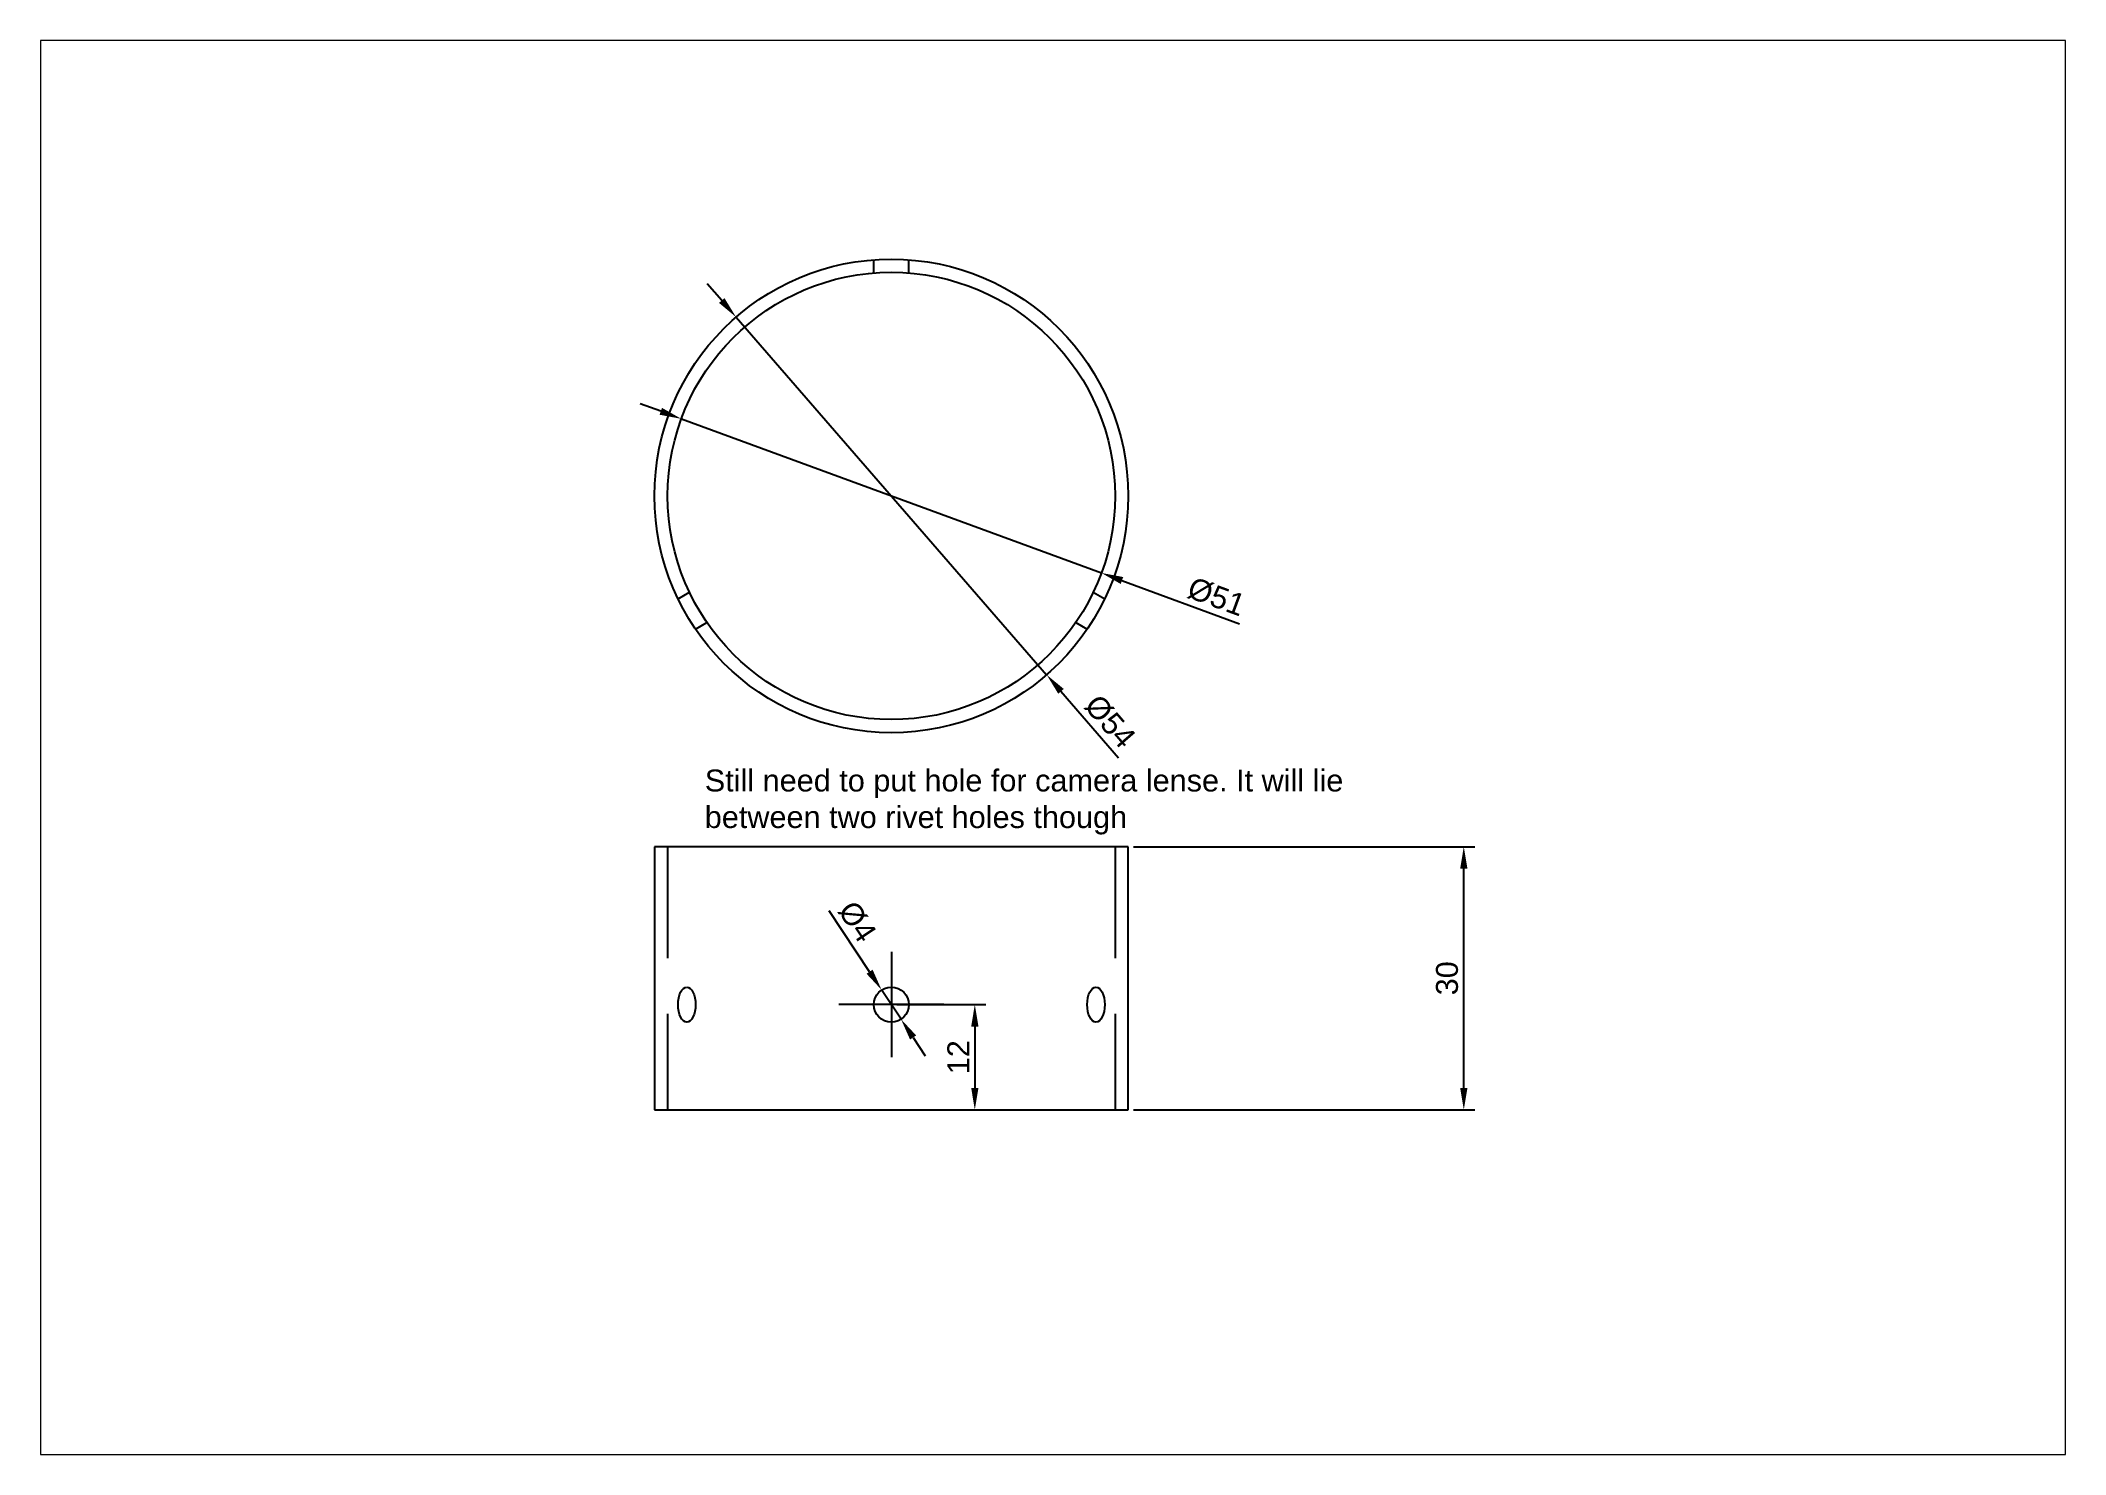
# Paper-space layout 'Sheet1' of a CAD drawing. Header units: millimetres. Extents: x 23 to 254, y 18 to 180.
# The model-space entities are those that its viewports show. They can reach past a viewport. Long polylines and large blocks are cut down to what shows.
import ezdxf

# ---------------------------------------------------------------- set-up
doc = ezdxf.new("R2010")
doc.units = ezdxf.units.MM
doc.linetypes.add('DASH2', pattern=[19.05, 12.7, -6.35])
for name, color, linetype in [('Centres of holes', 4, 'Continuous'), ('Dim', 5, 'Continuous'), ('Hidden', 2, 'DASH2'), ('Hidden2', 6, 'Continuous')]:
    doc.layers.add(name, color=color, linetype=linetype)
doc.styles.get("Standard").update_dxf_attribs({"font": 'arial.ttf'})
doc.dimstyles.new('ISO-25', dxfattribs={"dimtxt": 2.5, "dimasz": 2.5, "dimexe": 1.25, "dimexo": 0.625, "dimtad": 1, "dimtxsty": 'Standard', "dimcen": 2.5, "dimadec": 0, "dimazin": 0, "dimtfac": 1, "dimtmove": 0, "dimatfit": 3, "dimfxl": 1, "dimarcsym": 0})

# ---------------------------------------------------------------- blocks, each defined once
blk = doc.blocks.new('*D1')
at = {"layer": 'Defpoints', "color": 0}
for p in [(147.01, 87.59), (185.26, 87.59), (147.01, 57.59)]:
    blk.add_point(p, dxfattribs=at)
at = {"layer": 'Dim', "color": 0, "lineweight": -2}
for p, q in [((147.63, 87.59), (186.51, 87.59)), ((185.26, 60.09), (185.26, 85.09)), ((147.63, 57.59), (186.51, 57.59))]:
    blk.add_line(p, q, dxfattribs=at)
at = {"layer": 'Dim', "color": 0}
for points in [[(185.68, 85.09), (184.85, 85.09), (185.26, 87.59)], [(184.85, 60.09), (185.68, 60.09), (185.26, 57.59)]]:
    blk.add_solid(points, dxfattribs=at)
at = {"layer": 'Dim', "color": 0, "insert": (183.36, 72.59), "char_height": 2.5, "attachment_point": 5, "rotation": 90}
blk.add_mtext('30', dxfattribs=at)
blk = doc.blocks.new('*D2')
at = {"layer": 'Defpoints', "color": 0}
for p in [(102.31, 147.98), (137.71, 107.2)]:
    blk.add_point(p, dxfattribs=at)
at = {"layer": 'Dim', "color": 0, "lineweight": -2}
for p, q in [((100.67, 149.87), (99.03, 151.76)), ((102.31, 147.98), (137.71, 107.2)), ((139.34, 105.31), (145.92, 97.73))]:
    blk.add_line(p, q, dxfattribs=at)
at = {"layer": 'Dim', "color": 0}
for points in [[(100.36, 149.6), (100.99, 150.14), (102.31, 147.98)], [(139.66, 105.58), (139.03, 105.04), (137.71, 107.2)]]:
    blk.add_solid(points, dxfattribs=at)
at = {"layer": 'Dim', "color": 0, "insert": (144.94, 101.87), "char_height": 2.5, "attachment_point": 5, "rotation": 310.9528}
blk.add_mtext('%%c54', dxfattribs=at)
blk = doc.blocks.new('*D3')
at = {"layer": 'Defpoints', "color": 0}
for p in [(96.07, 136.38), (143.95, 118.81)]:
    blk.add_point(p, dxfattribs=at)
at = {"layer": 'Dim', "color": 0, "lineweight": -2}
for p, q in [((93.72, 137.24), (91.38, 138.1)), ((96.07, 136.38), (143.95, 118.81)), ((146.29, 117.95), (159.71, 113.02))]:
    blk.add_line(p, q, dxfattribs=at)
at = {"layer": 'Dim', "color": 0}
for points in [[(93.58, 136.85), (93.87, 137.63), (96.07, 136.38)], [(146.44, 118.34), (146.15, 117.55), (143.95, 118.81)]]:
    blk.add_solid(points, dxfattribs=at)
at = {"layer": 'Dim', "color": 0, "insert": (157.07, 116.09), "char_height": 2.5, "attachment_point": 5, "rotation": 339.8494}
blk.add_mtext('%%c51', dxfattribs=at)
blk = doc.blocks.new('*D6')
at = {"layer": 'Defpoints', "color": 0}
for p in [(120.01, 69.59), (120.01, 57.59), (129.52, 57.59)]:
    blk.add_point(p, dxfattribs=at)
at = {"layer": 'Dim', "color": 0, "lineweight": -2}
for p, q in [((120.63, 69.59), (130.77, 69.59)), ((129.52, 67.09), (129.52, 60.09)), ((120.63, 57.59), (130.77, 57.59))]:
    blk.add_line(p, q, dxfattribs=at)
at = {"layer": 'Dim', "color": 0}
for points in [[(129.94, 67.09), (129.11, 67.09), (129.52, 69.59)], [(129.11, 60.09), (129.94, 60.09), (129.52, 57.59)]]:
    blk.add_solid(points, dxfattribs=at)
at = {"layer": 'Dim', "color": 0, "insert": (127.64, 63.59), "char_height": 2.5, "attachment_point": 5, "rotation": 90}
blk.add_mtext('12', dxfattribs=at)
blk = doc.blocks.new('*D7')
at = {"layer": 'Defpoints', "color": 0}
for p in [(118.9, 71.26), (121.11, 67.92)]:
    blk.add_point(p, dxfattribs=at)
at = {"layer": 'Dim', "color": 0, "lineweight": -2}
for p, q in [((117.53, 73.34), (112.93, 80.29)), ((121.11, 67.92), (118.9, 71.26)), ((122.49, 65.84), (123.87, 63.75))]:
    blk.add_line(p, q, dxfattribs=at)
at = {"layer": 'Dim', "color": 0}
for points in [[(117.18, 73.11), (117.87, 73.57), (118.9, 71.26)], [(122.84, 66.07), (122.14, 65.61), (121.11, 67.92)]]:
    blk.add_solid(points, dxfattribs=at)
at = {"layer": 'Dim', "color": 0, "insert": (116.12, 79.04), "char_height": 2.5, "attachment_point": 5, "rotation": 303.4926}
blk.add_mtext('%%c4', dxfattribs=at)

msp = doc.modelspace()

# ---------------------------------------------------------------- linework, layer by layer
for p, q in [((43, 110), (43, 80)), ((97, 110), (43, 110)), ((97, 80), (97, 110)), ((43, 80), (97, 80))]:
    msp.add_line(p, q)
for radius in [27, 25.5]:
    msp.add_circle((70, 150), radius)
for centre in [(46.68, 92), (93.32, 92)]:
    msp.add_ellipse(centre, major_axis=(0, 2), ratio=0.5)
at = {"layer": 'Centres of holes'}
for p, q in [((70, 98), (70, 86)), ((76, 92), (64, 92))]:
    msp.add_line(p, q, dxfattribs=at)
at = {"layer": 'Hidden'}
for p, q in [((68, 175.42), (68, 176.93)), ((72, 175.42), (72, 176.93)), ((45.68, 138.27), (46.98, 139.02)), ((93.02, 139.02), (94.32, 138.27)), ((47.68, 134.81), (48.98, 135.56)), ((91.02, 135.56), (92.32, 134.81)), ((44.5, 110), (44.5, 80)), ((95.5, 110), (95.5, 80))]:
    msp.add_line(p, q, dxfattribs=at)
at = {"layer": 'Hidden2'}
msp.add_circle((70, 92), 2, dxfattribs=at)

# ---------------------------------------------------------------- texts
at = {"insert": (48.73, 118.8), "char_height": 2.5, "width": 82.2413, "attachment_point": 1}
msp.add_mtext('{Still need to put hole for camera lense. It will lie between two rivet holes though}', dxfattribs=at)

psp = doc.layouts.new('Sheet1')

# ---------------------------------------------------------------- dimensions: what is measured, and where the dimension line sits
at = {"layer": 'Dim'}
for p1, p2, picture, middle in [((102.312, 147.983), (137.705, 107.2), '*D2', (143.453, 100.577)), ((96.069, 136.376), (143.948, 118.807), '*D3', (156.394, 114.24)), ((121.112, 67.923), (118.905, 71.259), '*D7', (114.474, 77.955))]:
    dim = psp.add_diameter_dim_2p(p1=p1, p2=p2, dimstyle='ISO-25', override={"dimlfac": -1}, dxfattribs=at)
    dim.commit()
    dim.dimension.update_dxf_attribs({"geometry": picture, "text_midpoint": middle, "dimtype": 163})
for base, p1, p2, picture, middle in [((185.263, 87.591), (147.009, 57.591), (147.009, 87.591), '*D1', (183.361, 72.591)), ((129.524, 57.591), (120.009, 69.591), (120.009, 57.591), '*D6', (127.644, 63.591))]:
    dim = psp.add_linear_dim(base=base, p1=p1, p2=p2, angle=90, dimstyle='ISO-25', override={"dimlfac": -1}, dxfattribs=at)
    dim.commit()
    dim.dimension.update_dxf_attribs({"geometry": picture, "text_midpoint": middle})

# ---------------------------------------------------------------- viewports
at = {"layer": '0', "view_target_point": (18.426, 22.814)}
psp.add_viewport(center=(138.435, 98.905), size=(230.832, 161.232), view_center_point=(70, 98.5), view_height=161.232, dxfattribs=at)

doc.saveas('drawing.dxf')
